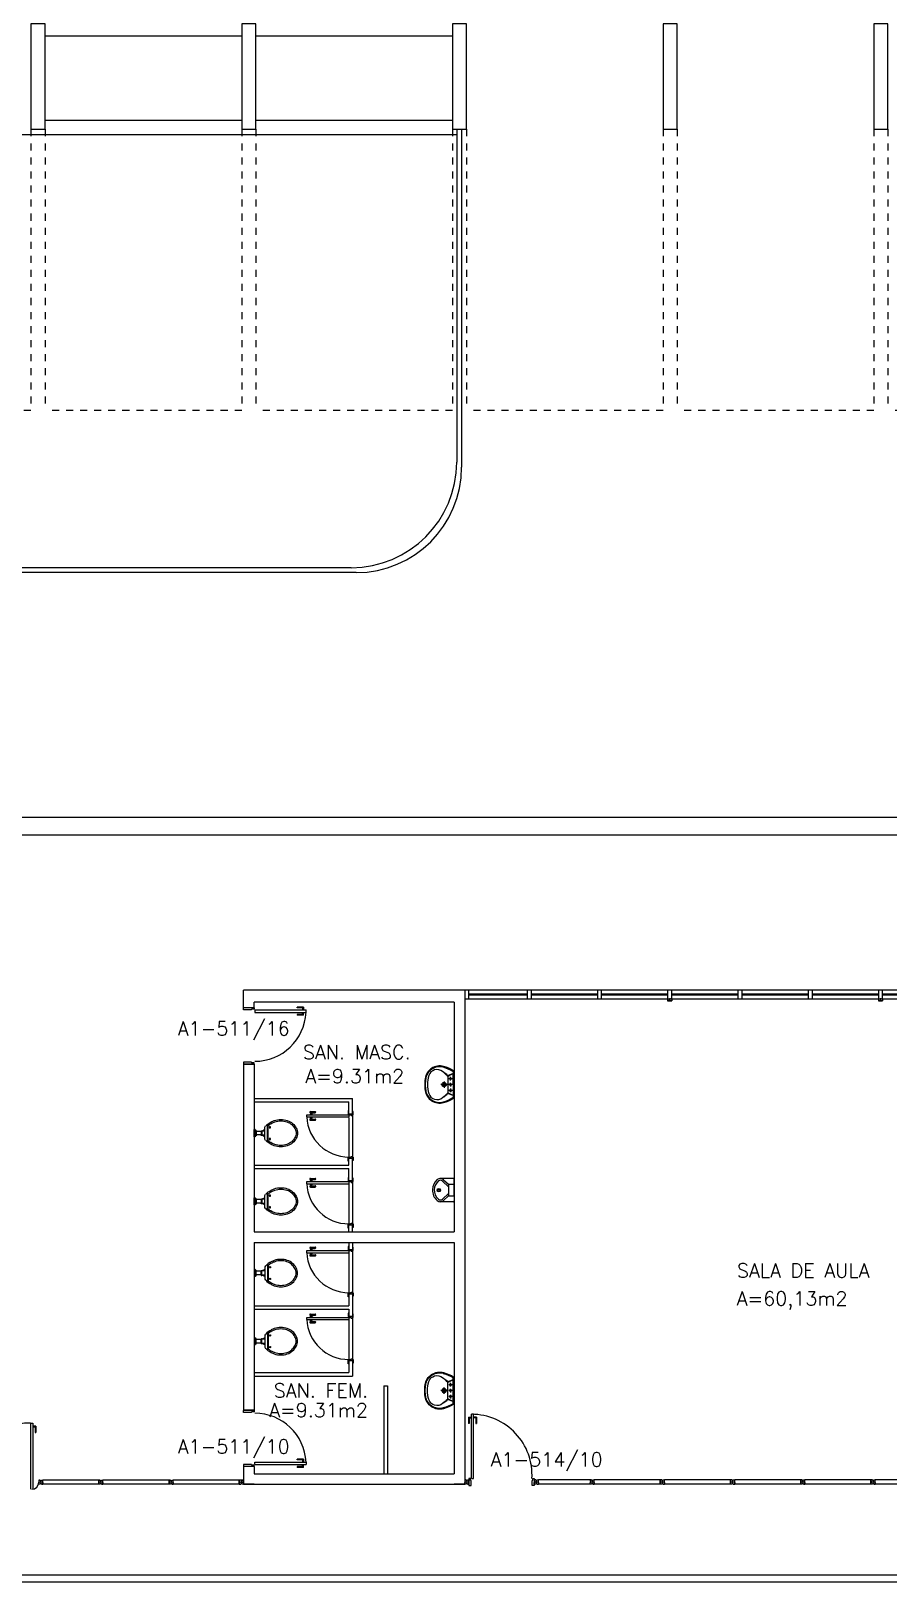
# Model space of a CAD drawing. Extents: x -16 to 243, y 482 to 579.
# Drawn here: x 39.18 to 51.38, y 503.56 to 525.62 of the extents above; entities that cross this region are included whole.
import ezdxf

# ---------------------------------------------------------------- set-up
doc = ezdxf.new("R2010")
doc.units = 0
doc.header["$LTSCALE"] = 0.02
doc.header["$MEASUREMENT"] = 0
doc.linetypes.add('HIDDEN2', pattern=[0.1875, 0.125, -0.0625])
doc.layers.get('0').update_dxf_attribs({"linetype": 'CONTINUOUS'})
for name, color, linetype in [('ALV', 2, 'CONTINUOUS'), ('APSAN', 1, 'CONTINUOUS'), ('AREA', 2, 'CONTINUOUS'), ('DIV', 2, 'CONTINUOUS'), ('ESQ', 1, 'CONTINUOUS'), ('ESTR', 3, 'CONTINUOUS'), ('MACANETA', 2, 'CONTINUOUS'), ('MARCO', 2, 'CONTINUOUS'), ('PEÇAS', 1, 'CONTINUOUS'), ('PISO', 1, 'CONTINUOUS'), ('PORTA', 2, 'CONTINUOUS'), ('PROJ', 1, 'HIDDEN2'), ('SOLEIRA', 1, 'CONTINUOUS'), ('TEXTO', 2, 'CONTINUOUS'), ('TEXTO-ENDEREÇO', 2, 'CONTINUOUS')]:
    doc.layers.add(name, color=color, linetype=linetype)
doc.styles.add('UNB-100', font='simplex.shx', dxfattribs={"height": 0.2})
doc.styles.add('UNB-100-1', font='simplex.shx', dxfattribs={"height": 0.2})

# ---------------------------------------------------------------- blocks, each defined once
blk = doc.blocks.new('PILAR-SLN')
blk.add_lwpolyline([(0.197, -42.97), (0.197, -44.47), (-0.003, -44.47), (-0.003, -42.97)], close=True)
blk = doc.blocks.new('MACANETA')
at = {"layer": 'MACANETA'}
for p, q in [((-0.077, 0.052), (-0.077, 0.12)), ((-0.059, 0.052), (-0.059, 0.12)), ((-0.059, 0.075), (-0.036, 0.075)), ((-0.059, 0.052), (-0.036, 0.052)), ((-0.036, 0.044), (-0.036, 0.084)), ((-0.036, 0.084), (-0.03, 0.084)), ((-0.036, 0.044), (-0.03, 0.044)), ((0.006, 0.084), (0, 0.084)), ((0.006, 0.044), (0, 0.044)), ((0.006, 0.044), (0.006, 0.084)), ((0.029, 0.075), (0.006, 0.075)), ((0.029, 0.052), (0.006, 0.052)), ((0.029, 0.052), (0.029, 0.12)), ((0.047, 0.052), (0.047, 0.12))]:
    blk.add_line(p, q, dxfattribs=at)
for centre, start, end in [((-0.068, 0.12), 90, 180), ((-0.068, 0.052), 180, 270), ((-0.068, 0.12), 0, 90), ((-0.068, 0.052), 270, 0), ((0.038, 0.12), 90, 180), ((0.038, 0.052), 180, 270), ((0.038, 0.12), 0, 90), ((0.038, 0.052), 270, 0)]:
    blk.add_arc(centre, 0.00874, start, end, dxfattribs=at)
blk = doc.blocks.new('DOOR60-SLN')
at = {"layer": 'PORTA'}
for p, q in [((0.015, -0.6), (0.015, 0)), ((0.015, 0), (0.045, 0)), ((0.045, -0.6), (0.045, 0)), ((0.045, -0.6), (0.015, -0.6))]:
    blk.add_line(p, q, dxfattribs=at)
at = {"layer": 'PORTA', "color": 1}
blk.add_arc((0.015, 0), 0.6, 272.866, 0, dxfattribs=at)
at = {"layer": 'PORTA'}
blk.add_blockref('MACANETA', (0.045, -0.6), dxfattribs=at)
blk = doc.blocks.new('PDVDP-SLN')
for p, q in [((0.112, 0.84), (0.112, -0.1)), ((0.147, 0.84), (0.112, 0.84)), ((0.147, 0.84), (0.147, -0.1)), ((1.853, 0.84), (1.888, 0.84)), ((1.853, 0.84), (1.853, -0.1)), ((1.888, 0.84), (1.888, -0.1)), ((0.009, 0), (-0.009, 0)), ((0, -0.012), (0, 0.01)), ((0.147, -0.1), (0.112, -0.1))]:
    blk.add_line(p, q)
for centre, radius, start, end in [((0.148, -0.002), 0.843, 0, 90), ((1.853, -0.002), 0.843, 90, 180), ((0.131, 0), 0.101, 180, 270), ((1.87, 0), 0.101, 270, 0)]:
    blk.add_arc(centre, radius, start, end)
blk = doc.blocks.new('VDC-P')
for p, q in [((-0.127, 0.192), (0.127, 0.192)), ((-0.109, 0.202), (0.109, 0.202)), ((-0.068, 0.152), (0.068, 0.152)), ((-0.05, 0.152), (-0.03, 0.11)), ((-0.05, 0.015), (-0.05, 0)), ((-0.05, 0), (0.05, 0)), ((0.045, 0.02), (-0.045, 0.02)), ((-0.04, 0.025), (-0.04, 0.02)), ((0.035, 0.03), (-0.035, 0.03)), ((-0.03, 0.152), (-0.03, 0.11)), ((0.03, 0.11), (-0.03, 0.11)), ((0.03, 0.1), (-0.03, 0.1)), ((-0.025, 0.1), (-0.025, 0.03)), ((0.025, 0.1), (0.025, 0.03)), ((0.03, 0.152), (0.03, 0.11)), ((0.05, 0.152), (0.03, 0.11)), ((0.04, 0.025), (0.04, 0.02)), ((0.05, 0.015), (0.05, 0))]:
    blk.add_line(p, q)
for points in [[(0.16, 0.244, 0.050424), (0.18, 0.288, 0.082137), (0.195, 0.381, 0.082137), (0.18, 0.474, 0.090148), (0.138, 0.549, 0.104406), (0.073, 0.601, 0.117345), (0, 0.619, 0.117345), (-0.073, 0.601, 0.104406), (-0.138, 0.549, 0.090148), (-0.18, 0.474, 0.082137), (-0.195, 0.381, 0.082137)], [(0.142, 0.254, 0.050424), (0.161, 0.295, 0.082137), (0.175, 0.381, 0.082137), (0.161, 0.468, 0.090148), (0.122, 0.536, 0.104406), (0.064, 0.583, 0.117345), (0, 0.599, 0.117345), (-0.064, 0.583, 0.104406), (-0.122, 0.536, 0.090148), (-0.161, 0.468, 0.082137), (-0.175, 0.381, 0.082137)], [(-0.195, 0.381, 0.082137), (-0.18, 0.288, 0.050424), (-0.16, 0.244, 0.104406)], [(-0.175, 0.381, 0.082137), (-0.161, 0.295, 0.050424), (-0.142, 0.254, 0.050424)]]:
    blk.add_lwpolyline(points, format="xyb")
for centre in [(-0.083, 0.226), (0.083, 0.226)]:
    blk.add_circle(centre, 0.0101)
for centre, radius, start, end in [((0.08, 0.36), 0.266, 205.6863, 226.7558), ((0.08, 0.36), 0.246, 205.6863, 219.7706), ((-0.08, 0.36), 0.266, 313.2442, 334.3137), ((-0.08, 0.36), 0.246, 320.2294, 334.3137), ((-0.068, 0.202), 0.05, 226.7558, 270), ((-0.045, 0.015), 0.005, 90, 180), ((-0.035, 0.025), 0.005, 90, 180), ((-0.03, 0.105), 0.005, 90, 270), ((0.03, 0.105), 0.005, 270, 90), ((0.035, 0.025), 0.005, 0, 90), ((0.045, 0.015), 0.005, 360, 90), ((0.068, 0.202), 0.05, 270, 313.2442)]:
    blk.add_arc(centre, radius, start, end)
blk = doc.blocks.new('DIVMT-SLN')
for p, q in [((-0.03, 0.03), (-0.03, 0.006)), ((-0.008, 0.03), (-0.03, 0.03)), ((-0.0185, 0.006), (-0.03, 0.006)), ((-0.0185, -0.006), (-0.0185, 0.006)), ((-0.008, 0.03), (-0.008, 0.02)), ((-0.008, 0.02), (0.008, 0.02)), ((-0.0051, 0), (0.0051, 0)), ((0.0051, 0), (-0.0051, 0)), ((-0.0051, 0), (0.0051, 0)), ((0, -0.0051), (0, 0.0051)), ((0, 0.0051), (0, -0.0051)), ((0.008, 0.03), (0.008, 0.02)), ((0.008, 0.03), (0.03, 0.03)), ((0.0205, 0.006), (0.03, 0.006)), ((0.0205, -0.006), (0.0205, 0.006)), ((0.0205, 0.006), (0.0205, -0.006)), ((0.0205, 0.006), (0.03, 0.006)), ((0.97, 0.03), (0.03, 0.03)), ((0.03, 0.006), (0.03, 0.03)), ((0.03, -0.03), (0.03, 0.03)), ((0.03, -0.005), (0.03, 0.005)), ((0.97, -0.03), (0.97, 0.03)), ((0.97, 0.03), (0.97, 0.009)), ((0.97, 0.009), (0.97, 0.027)), ((0.9795, 0.006), (0.97, 0.006)), ((0.97, -0.005), (0.97, 0.005)), ((0.9795, 0.006), (0.9795, -0.006)), ((1.0051, 0), (0.9949, 0)), ((1, 0.0051), (1, -0.0051)), ((-0.0185, -0.006), (-0.03, -0.006)), ((-0.03, -0.03), (-0.03, -0.006)), ((-0.008, -0.03), (-0.03, -0.03)), ((-0.008, -0.03), (-0.008, -0.02)), ((-0.008, -0.02), (0.008, -0.02)), ((0.008, -0.03), (0.008, -0.02)), ((0.008, -0.03), (0.03, -0.03)), ((0.0205, -0.006), (0.03, -0.006)), ((0.0205, -0.006), (0.03, -0.006)), ((0.03, -0.006), (0.03, -0.03)), ((0.97, -0.03), (0.03, -0.03)), ((0.9795, -0.006), (0.97, -0.006)), ((0.97, -0.009), (0.97, -0.027))]:
    blk.add_line(p, q)
blk = doc.blocks.new('PD80-SLN')
at = {"color": 1}
for p, q in [((-0.777, 0.01), (-0.777, -0.03)), ((-0.777, 0.01), (-0.687, 0.01)), ((-0.687, 0), (-0.687, 0.01)), ((-0.777, -0.105), (-0.777, -0.065)), ((-0.777, -0.105), (-0.687, -0.105)), ((-0.767, 0), (-0.767, -0.03)), ((-0.767, 0), (-0.687, 0)), ((-0.767, -0.095), (-0.767, -0.065)), ((-0.767, -0.095), (-0.687, -0.095)), ((-0.687, -0.095), (-0.687, -0.105))]:
    blk.add_line(p, q, dxfattribs=at)
at = {"color": 2}
for p, q in [((-0.075, 0), (0.075, 0)), ((-0.075, 0), (-0.075, -0.02)), ((0.075, -0.03), (0.075, 0)), ((-0.817, -0.065), (-0.817, -0.03)), ((-0.085, -0.03), (-0.817, -0.03)), ((-0.085, -0.065), (-0.817, -0.065)), ((-0.085, -0.03), (-0.085, -0.065)), ((-0.075, -0.02), (-0.04, -0.02)), ((-0.04, -0.03), (-0.04, -0.02)), ((-0.04, -0.03), (0.075, -0.03)), ((-0.075, -0.781), (-0.04, -0.781)), ((-0.075, -0.801), (-0.075, -0.781)), ((-0.075, -0.801), (0.075, -0.801)), ((-0.075, -0.802), (0.075, -0.802)), ((-0.04, -0.771), (0.075, -0.771)), ((-0.04, -0.771), (-0.04, -0.781)), ((0.075, -0.771), (0.075, -0.801))]:
    blk.add_line(p, q, dxfattribs=at)
at = {"color": 1}
blk.add_arc((-0.085, -0.03), 0.731, 182.6571, 270, dxfattribs=at)
blk = doc.blocks.new('PE80-SLN')
at = {"color": 2}
for p, q in [((0.075, 0), (-0.075, 0)), ((-0.075, -0.03), (-0.075, 0)), ((0.075, 0), (0.075, -0.02)), ((0.04, -0.03), (-0.075, -0.03)), ((0.075, -0.02), (0.04, -0.02)), ((0.04, -0.03), (0.04, -0.02)), ((0.085, -0.03), (0.817, -0.03)), ((0.085, -0.03), (0.085, -0.065)), ((0.085, -0.065), (0.817, -0.065)), ((0.817, -0.065), (0.817, -0.03)), ((0.04, -0.771), (-0.075, -0.771)), ((-0.075, -0.771), (-0.075, -0.801)), ((0.075, -0.801), (-0.075, -0.801)), ((0.075, -0.802), (-0.075, -0.802)), ((0.04, -0.771), (0.04, -0.781)), ((0.075, -0.781), (0.04, -0.781)), ((0.075, -0.801), (0.075, -0.781))]:
    blk.add_line(p, q, dxfattribs=at)
at = {"color": 1}
for p, q in [((0.777, 0.01), (0.687, 0.01)), ((0.687, 0), (0.687, 0.01)), ((0.777, 0.01), (0.777, -0.03)), ((0.767, 0), (0.687, 0)), ((0.767, -0.095), (0.687, -0.095)), ((0.687, -0.095), (0.687, -0.105)), ((0.777, -0.105), (0.687, -0.105)), ((0.767, 0), (0.767, -0.03)), ((0.767, -0.095), (0.767, -0.065)), ((0.777, -0.105), (0.777, -0.065))]:
    blk.add_line(p, q, dxfattribs=at)
blk.add_arc((0.085, -0.03), 0.731, 270, 357.3429, dxfattribs=at)
blk = doc.blocks.new('MICTR-P')
for p, q in [((0, 0.08), (0, 0.155)), ((0, 0.08), (0, -0.08)), ((0.081, 0.08), (0, 0.08)), ((0.01, 0.165), (0.205, 0.165)), ((0.168, 0.129), (0.08, 0.046)), ((0.08, -0.076), (0.08, 0.076)), ((0.151, 0.147), (0.083, 0.083)), ((0, -0.08), (0, -0.155)), ((0, -0.08), (0.081, -0.08)), ((0.01, -0.165), (0.205, -0.165)), ((0.168, -0.129), (0.08, -0.046)), ((0.151, -0.147), (0.083, -0.083))]:
    blk.add_line(p, q)
for radius in [0.025, 0.015]:
    blk.add_circle((0.22, 0), radius)
for centre, radius, start, end in [((0.01, 0.155), 0.01, 90, 180), ((0.09, 0.076), 0.01, 133.3634, 180), ((0.197, 0.098), 0.0675, 49.5319, 133.3634), ((0.197, 0.098), 0.0425, 49.5319, 133.3634), ((0.114, 0), 0.171, 357.4005, 49.5319), ((0.114, 0), 0.196, 358.2793, 49.5319), ((0.01, -0.155), 0.01, 180, 270), ((0.09, -0.076), 0.01, 180, 226.6366), ((0.197, -0.098), 0.0675, 226.6366, 310.4681), ((0.197, -0.098), 0.0425, 226.6366, 310.4681), ((0.114, 0), 0.171, 310.4681, 357.3509), ((0.114, 0), 0.196, 310.4681, 357.7012)]:
    blk.add_arc(centre, radius, start, end)
blk = doc.blocks.new('A$C70DC1065')
at = {"layer": 'APSAN', "color": 1}
for p, q in [((0.319, 0.257), (0.231, 0.257)), ((0.275, 0.301), (0.275, 0.213)), ((0.407, 0.413), (0.323, 0.383)), ((0.407, 0.413), (0.328, 0.373)), ((0.328, 0.373), (0.328, 0.141)), ((0.394, 0.341), (0.341, 0.341)), ((0.394, 0.257), (0.341, 0.257)), ((0.368, 0.315), (0.368, 0.368)), ((0.368, 0.257), (0.368, 0.284)), ((0.368, 0.257), (0.368, 0.231)), ((0.407, 0.433), (0.407, 0.102)), ((0.407, 0.257), (0.407, 0.413)), ((0.407, 0.257), (0.407, 0.082)), ((0.42, 0.44), (0.42, 0.075)), ((0.407, 0.102), (0.323, 0.132)), ((0.407, 0.102), (0.328, 0.141)), ((0.394, 0.173), (0.341, 0.173)), ((0.368, 0.2), (0.368, 0.147))]:
    blk.add_line(p, q, dxfattribs=at)
for centre, radius in [((0.275, 0.257), 0.0315), ((0.275, 0.257), 0.021), ((0.368, 0.341), 0.0137), ((0.368, 0.257), 0.0137), ((0.368, 0.173), 0.0137)]:
    blk.add_circle(centre, radius, dxfattribs=at)
for centre, radius, start, end in [((0.214, 0.312), 0.21, 74.8885, 171.8746), ((0.212, 0.31), 0.2, 75.2817, 172.1149), ((0.175, 0.348), 0.123, 49.4403, 162.413), ((-3.652, -5.024), 6.719, 53.8347, 54.4403), ((-4.114, -4.663), 6.719, 48.6723, 49.4403), ((0.134, 0.015), 0.505, 58.0101, 75.2817), ((0.134, 0.015), 0.518, 57.2141, 74.8885), ((0.395, 0.433), 0.0126, 0, 58.0101), ((0.407, 0.44), 0.0126, 0, 57.2141), ((0.595, 0.257), 0.595, 171.8746, 180), ((0.595, 0.257), 0.595, 180, 188.1254), ((0.595, 0.257), 0.587, 172.1149, 180), ((0.595, 0.257), 0.587, 180, 187.8851), ((0.462, 0.257), 0.424, 162.413, 180), ((0.462, 0.257), 0.424, 180, 197.587), ((0.305, 0.389), 0.0137, 351.7289, 53.8347), ((0.315, 0.373), 0.0126, 0, 48.6723), ((0.214, 0.203), 0.21, 188.1254, 285.1115), ((0.212, 0.204), 0.2, 187.8851, 284.7183), ((0.175, 0.166), 0.123, 197.587, 310.5597), ((-4.114, 5.177), 6.719, 310.5597, 311.3277), ((-3.652, 5.539), 6.719, 305.5597, 306.1653), ((0.134, 0.5), 0.505, 284.7183, 301.9899), ((0.134, 0.5), 0.518, 285.1115, 302.7859), ((0.305, 0.125), 0.0137, 306.1653, 8.2711), ((0.315, 0.141), 0.0126, 311.3277, 0), ((0.395, 0.082), 0.0126, 301.9899, 0), ((0.407, 0.075), 0.0126, 302.7859, 0)]:
    blk.add_arc(centre, radius, start, end, dxfattribs=at)
blk = doc.blocks.new('A$C57A92420')
at = {"layer": 'PEÇAS', "rotation": 270}
blk.add_blockref('A$C70DC1065', (0, 0.42), dxfattribs=at)
blk = doc.blocks.new('A$C45A07D1F')
at = {"layer": 'PEÇAS', "rotation": 90}
blk.add_blockref('A$C57A92420', (0.42, 0), dxfattribs=at)
blk = doc.blocks.new('A$C102A09C0')
at = {"layer": 'PISO', "xscale": -1}
blk.add_blockref('A$C45A07D1F', (0.42, 0), dxfattribs=at)
blk = doc.blocks.new('ESQCIR2-SLN')
at = {"color": 2}
for p, q in [((0.06, 0.119), (0, 0.119)), ((0, 0.119), (0, 0)), ((0.06, -0.001), (0.06, 0.119)), ((0.06, 0.053), (1, 0.053)), ((1, 0.065), (0.061, 0.065)), ((1, 0.119), (1, 0)), ((1.06, 0.119), (1, 0.119)), ((1.06, -0.001), (1.06, 0.119)), ((1.06, 0.053), (2, 0.053)), ((2, 0.065), (1.061, 0.065)), ((2, 0.119), (2, 0)), ((2.06, 0.119), (2, 0.119)), ((2.06, -0.001), (2.06, 0.119)), ((2.06, 0.053), (3, 0.053)), ((3, 0.065), (2.061, 0.065)), ((3, 0.119), (3, 0)), ((3.06, 0.119), (3, 0.119)), ((3.06, -0.001), (3.06, 0.119)), ((3.06, 0.053), (4, 0.053)), ((4, 0.065), (3.061, 0.065)), ((4, 0.119), (4, 0)), ((4.06, 0.119), (4, 0.119)), ((4.06, -0.001), (4.06, 0.119)), ((4.06, 0.053), (5, 0.053)), ((5, 0.065), (4.061, 0.065)), ((5, 0.119), (5, 0)), ((5.06, 0.119), (5, 0.119)), ((5.06, -0.001), (5.06, 0.119)), ((5.06, 0.053), (6, 0.053)), ((6, 0.065), (5.061, 0.065)), ((0, -0.001), (0.06, -0.001)), ((1, -0.001), (1.06, -0.001)), ((2, -0.001), (2.06, -0.001)), ((3, -0.001), (3.06, -0.001)), ((4, -0.001), (4.06, -0.001)), ((5, -0.001), (5.06, -0.001))]:
    blk.add_line(p, q, dxfattribs=at)
at = {"color": 1}
for p, q in [((1, 0.119), (0.061, 0.119)), ((2, 0.119), (1.061, 0.119)), ((3, 0.119), (2.061, 0.119)), ((4, 0.119), (3.061, 0.119)), ((5, 0.119), (4.061, 0.119)), ((6, 0.119), (5.061, 0.119)), ((0.06, -0.001), (1, -0.001)), ((1.06, -0.001), (2, -0.001)), ((2.06, -0.001), (3, -0.001)), ((3.06, -0.001), (4, -0.001)), ((4.06, -0.001), (5, -0.001)), ((5.06, -0.001), (6, -0.001))]:
    blk.add_line(p, q, dxfattribs=at)
blk = doc.blocks.new('MTINI-SLN')
for p, q in [((-0.03, 0.008), (-0.03, 0.03)), ((0.03, 0.03), (-0.03, 0.03)), ((-0.03, 0.008), (-0.02, 0.008)), ((-0.009, 0.03), (-0.027, 0.03)), ((-0.02, 0.008), (-0.02, 0)), ((-0.001, 0), (-0.02, 0)), ((-0.006, 0.02), (-0.006, 0.03)), ((-0.006, 0.023), (-0.006, 0.027)), ((-0.006, 0.02), (0.006, 0.02)), ((0.005, 0.03), (-0.005, 0.03)), ((0.005, 0), (-0.005, 0)), ((0.004, 0.02), (-0.004, 0.02)), ((0.02, 0), (-0.001, 0)), ((0, -0.005), (0, 0.005)), ((0.006, 0.02), (0.006, 0.03)), ((0.006, 0.023), (0.006, 0.027)), ((0.009, 0.03), (0.027, 0.03)), ((0.03, 0.008), (0.02, 0.008)), ((0.02, 0), (0.02, 0.008)), ((0.03, 0.008), (0.03, 0.03))]:
    blk.add_line(p, q)
blk = doc.blocks.new('PDV2E-SLN')
at = {"layer": 'DIV', "color": 1}
for p, q in [((0.023, 0.925), (0.063, 0.925)), ((0.023, 0.925), (0.023, 0.835)), ((0.033, 0.915), (0.063, 0.915)), ((0.033, 0.915), (0.033, 0.835)), ((0.138, 0.925), (0.097, 0.925)), ((0.128, 0.915), (0.097, 0.915)), ((0.128, 0.915), (0.128, 0.835)), ((0.138, 0.925), (0.138, 0.835)), ((0.033, 0.835), (0.023, 0.835)), ((0.128, 0.835), (0.137, 0.835))]:
    blk.add_line(p, q, dxfattribs=at)
at = {"layer": 'DIV'}
for p, q in [((0.065, 0.05), (0.065, 0.965)), ((0.095, 0.965), (0.065, 0.965)), ((0.095, 0.05), (0.095, 0.965)), ((0.049, 0.05), (0.029, 0.05)), ((0.029, 0.05), (0.029, 0.035)), ((0.029, 0.035), (0.029, -0.035)), ((0.049, 0.02), (0.049, 0.05)), ((0.049, 0.02), (0.059, 0.02)), ((0.059, -0.05), (0.059, 0.02)), ((0.065, 0.05), (0.095, 0.05)), ((0.928, -0.05), (0.928, 0.02)), ((0.938, 0.02), (0.928, 0.02)), ((0.938, 0.05), (0.958, 0.05)), ((0.938, 0.02), (0.938, 0.05)), ((0.958, 0.05), (0.958, 0.035)), ((0.958, 0.035), (0.958, -0.035)), ((0.029, -0.035), (0.029, -0.05)), ((0.029, -0.05), (0.059, -0.05)), ((0.958, -0.05), (0.928, -0.05)), ((0.958, -0.035), (0.958, -0.05))]:
    blk.add_line(p, q, dxfattribs=at)
at = {"layer": 'DIV', "color": 1}
blk.add_arc((0.063, 0.1), 0.864, 356.655, 89.8436, dxfattribs=at)

msp = doc.modelspace()

# ---------------------------------------------------------------- linework, layer by layer
at = {"layer": 'ALV'}
for p, q in [((6.209, 514.441), (222.384, 514.441)), ((6.209, 514.191), (222.184, 514.191)), ((45.359, 511.98), (42.209, 511.98)), ((42.209, 511.73), (42.209, 511.98)), ((45.359, 511.98), (45.359, 504.953)), ((45.209, 511.808), (42.359, 511.808)), ((42.359, 511.71), (42.359, 511.808)), ((45.209, 511.808), (45.209, 508.542)), ((42.209, 510.928), (42.209, 506.005)), ((42.209, 510.928), (42.359, 510.928)), ((42.359, 510.928), (42.359, 508.542)), ((42.359, 508.542), (45.209, 508.542)), ((42.359, 508.392), (45.209, 508.392)), ((42.359, 508.392), (42.359, 506.005)), ((45.209, 508.392), (45.209, 505.103)), ((42.359, 506.005), (42.209, 506.005)), ((42.209, 505.203), (42.209, 504.953)), ((42.359, 505.203), (42.209, 505.203)), ((42.359, 505.203), (42.359, 505.103)), ((42.359, 505.103), (45.209, 505.103)), ((42.209, 504.953), (45.359, 504.953)), ((42.359, 504.953), (42.209, 504.953)), ((45.359, 504.953), (45.209, 504.953)), ((36.343, 503.663), (99.228, 503.663)), ((36.343, 503.563), (99.228, 503.563))]:
    msp.add_line(p, q, dxfattribs=at)
at = {"layer": 'DIV'}
for p, q in [((42.359, 510.442), (43.759, 510.442)), ((42.359, 510.392), (43.709, 510.392)), ((43.709, 510.222), (43.709, 510.392)), ((43.759, 510.222), (43.759, 510.442)), ((43.709, 510.222), (43.759, 510.222)), ((42.359, 509.492), (43.709, 509.492)), ((42.359, 509.442), (43.709, 509.442)), ((43.709, 509.492), (43.709, 509.592)), ((43.709, 509.592), (43.759, 509.592)), ((43.709, 509.272), (43.709, 509.442)), ((43.759, 509.272), (43.759, 509.592)), ((43.709, 509.272), (43.759, 509.272)), ((43.709, 508.542), (43.709, 508.642)), ((43.709, 508.642), (43.759, 508.642)), ((43.759, 508.542), (43.759, 508.642)), ((43.709, 508.392), (43.709, 508.292)), ((43.759, 508.392), (43.759, 508.292)), ((43.709, 508.292), (43.759, 508.292)), ((43.709, 507.662), (43.709, 507.492)), ((43.709, 507.662), (43.759, 507.662)), ((43.759, 507.662), (43.759, 507.342)), ((42.359, 507.492), (43.709, 507.492)), ((42.359, 507.442), (43.709, 507.442)), ((43.709, 507.442), (43.709, 507.342)), ((43.709, 507.342), (43.759, 507.342)), ((43.709, 506.712), (43.709, 506.542)), ((43.709, 506.712), (43.759, 506.712)), ((43.759, 506.712), (43.759, 506.492)), ((42.359, 506.542), (43.709, 506.542)), ((42.359, 506.492), (43.759, 506.492)), ((44.209, 506.353), (44.209, 505.103)), ((44.209, 506.353), (44.259, 506.353)), ((44.259, 506.353), (44.259, 505.103)), ((39.252, 505.777), (39.212, 505.777)), ((39.242, 505.767), (39.212, 505.767)), ((39.242, 505.767), (39.242, 505.687)), ((39.242, 505.687), (39.252, 505.687)), ((39.252, 505.777), (39.252, 505.687)), ((39.316, 505.013), (39.294, 505.013)), ((39.294, 505.013), (39.294, 504.989)), ((39.316, 505.013), (39.316, 505.003)), ((39.316, 505.003), (39.332, 505.003)), ((39.332, 505.013), (39.354, 505.013)), ((39.332, 505.013), (39.332, 505.003)), ((39.354, 504.953), (39.354, 505.013)), ((39.354, 504.989), (39.354, 505.013)), ((40.149, 505.013), (39.354, 505.013)), ((40.149, 505.013), (40.149, 504.992)), ((40.149, 504.953), (40.149, 505.013)), ((40.149, 504.992), (40.149, 505.01)), ((42.173, 505.013), (42.149, 505.013)), ((42.149, 504.991), (42.149, 505.013)), ((42.209, 505.013), (42.149, 505.013)), ((42.173, 505.004), (42.173, 505.013)), ((42.173, 505.004), (42.173, 505.013)), ((42.185, 505.004), (42.173, 505.004)), ((42.173, 505.004), (42.185, 505.004)), ((42.184, 505.013), (42.174, 505.013)), ((42.185, 505.013), (42.209, 505.013)), ((42.185, 505.004), (42.185, 505.013)), ((42.185, 505.004), (42.185, 505.013)), ((42.209, 504.991), (42.209, 505.013)), ((45.359, 505.014), (45.359, 504.99)), ((45.381, 505.014), (45.359, 505.014)), ((45.381, 505.014), (45.381, 505.004)), ((45.381, 505.004), (45.397, 505.004)), ((45.397, 505.014), (45.397, 505.004)), ((45.397, 505.014), (45.419, 505.014)), ((45.419, 504.99), (45.419, 505.014)), ((45.419, 504.954), (45.419, 505.014)), ((46.348, 505.014), (46.348, 504.99)), ((46.37, 505.014), (46.348, 505.014)), ((46.37, 505.014), (46.37, 505.004)), ((46.37, 505.004), (46.386, 505.004)), ((46.386, 505.014), (46.386, 505.004)), ((46.386, 505.014), (46.408, 505.014)), ((47.142, 505.014), (46.408, 505.014)), ((46.408, 504.99), (46.408, 505.014)), ((46.408, 504.954), (46.408, 505.014)), ((39.306, 504.989), (39.294, 504.989)), ((39.294, 504.953), (39.294, 504.977)), ((39.306, 504.977), (39.294, 504.977)), ((39.316, 504.953), (39.294, 504.953)), ((39.306, 504.977), (39.306, 504.989)), ((39.316, 504.963), (39.332, 504.963)), ((39.316, 504.953), (39.316, 504.963)), ((39.319, 504.983), (39.33, 504.983)), ((39.33, 504.983), (39.319, 504.983)), ((39.319, 504.983), (39.33, 504.983)), ((39.324, 504.989), (39.324, 504.978)), ((39.324, 504.978), (39.324, 504.989)), ((39.332, 504.953), (39.332, 504.963)), ((39.332, 504.953), (39.354, 504.953)), ((39.345, 504.989), (39.354, 504.989)), ((39.345, 504.989), (39.345, 504.977)), ((39.345, 504.977), (39.345, 504.989)), ((39.345, 504.989), (39.354, 504.989)), ((39.345, 504.977), (39.354, 504.977)), ((39.345, 504.977), (39.354, 504.977)), ((39.354, 504.978), (39.354, 504.988)), ((39.354, 504.977), (39.354, 504.953)), ((40.149, 504.953), (39.354, 504.953)), ((40.159, 504.989), (40.149, 504.989)), ((40.149, 504.978), (40.149, 504.988)), ((40.159, 504.977), (40.149, 504.977)), ((40.149, 504.974), (40.149, 504.956)), ((40.159, 504.989), (40.159, 504.977)), ((40.184, 504.983), (40.174, 504.983)), ((40.179, 504.989), (40.179, 504.978)), ((42.149, 504.991), (42.159, 504.991)), ((42.149, 504.975), (42.159, 504.975)), ((42.149, 504.975), (42.149, 504.953)), ((42.149, 504.953), (42.173, 504.953)), ((42.159, 504.975), (42.159, 504.991)), ((42.173, 504.965), (42.173, 504.953)), ((42.185, 504.965), (42.173, 504.965)), ((42.184, 504.983), (42.174, 504.983)), ((42.174, 504.983), (42.184, 504.983)), ((42.179, 504.978), (42.179, 504.989)), ((42.179, 504.989), (42.179, 504.978)), ((42.179, 504.978), (42.179, 504.989)), ((42.185, 504.965), (42.185, 504.953)), ((42.209, 504.953), (42.185, 504.953)), ((42.209, 504.991), (42.199, 504.991)), ((42.199, 504.975), (42.199, 504.991)), ((42.209, 504.975), (42.199, 504.975)), ((42.209, 504.975), (42.209, 504.953)), ((45.371, 504.99), (45.359, 504.99)), ((45.371, 504.978), (45.359, 504.978)), ((45.359, 504.954), (45.359, 504.978)), ((45.381, 504.954), (45.359, 504.954)), ((45.371, 504.978), (45.371, 504.99)), ((45.381, 504.954), (45.381, 504.964)), ((45.381, 504.964), (45.397, 504.964)), ((45.384, 504.984), (45.394, 504.984)), ((45.394, 504.984), (45.384, 504.984)), ((45.384, 504.984), (45.394, 504.984)), ((45.389, 504.978), (45.389, 504.989)), ((45.389, 504.989), (45.389, 504.978)), ((45.397, 504.954), (45.397, 504.964)), ((45.397, 504.954), (45.419, 504.954)), ((45.41, 504.99), (45.419, 504.99)), ((45.41, 504.978), (45.41, 504.99)), ((45.41, 504.99), (45.41, 504.978)), ((45.41, 504.99), (45.419, 504.99)), ((45.41, 504.978), (45.419, 504.978)), ((45.41, 504.978), (45.419, 504.978)), ((45.419, 504.978), (45.419, 504.954)), ((46.359, 504.99), (46.348, 504.99)), ((46.359, 504.978), (46.348, 504.978)), ((46.348, 504.954), (46.348, 504.978)), ((46.37, 504.954), (46.348, 504.954)), ((46.359, 504.978), (46.359, 504.99)), ((46.37, 504.954), (46.37, 504.964)), ((46.37, 504.964), (46.386, 504.964)), ((46.373, 504.984), (46.383, 504.984)), ((46.383, 504.984), (46.373, 504.984)), ((46.373, 504.984), (46.383, 504.984)), ((46.378, 504.978), (46.378, 504.989)), ((46.378, 504.989), (46.378, 504.978)), ((46.386, 504.954), (46.386, 504.964)), ((46.386, 504.954), (46.408, 504.954)), ((46.398, 504.99), (46.408, 504.99)), ((46.398, 504.978), (46.398, 504.99)), ((46.398, 504.99), (46.398, 504.978)), ((46.398, 504.99), (46.408, 504.99)), ((46.398, 504.978), (46.408, 504.978)), ((46.398, 504.978), (46.408, 504.978)), ((46.408, 504.979), (46.408, 504.989)), ((46.408, 504.978), (46.408, 504.954)), ((47.142, 504.954), (46.408, 504.954))]:
    msp.add_line(p, q, dxfattribs=at)
at = {"layer": 'ESQ'}
for p, q in [((45.359, 511.98), (45.359, 511.861)), ((45.419, 511.98), (45.359, 511.98)), ((46.247, 511.98), (45.359, 511.98)), ((45.359, 511.86), (45.419, 511.86)), ((45.419, 511.86), (45.419, 511.98)), ((46.247, 511.926), (45.419, 511.926)), ((45.419, 511.914), (46.247, 511.914)), ((45.419, 511.86), (46.247, 511.86)), ((46.307, 511.98), (46.247, 511.98)), ((46.247, 511.98), (46.247, 511.861)), ((46.247, 511.86), (46.307, 511.86)), ((46.307, 511.86), (46.307, 511.98)), ((46.307, 511.914), (47.247, 511.914)), ((46.307, 511.86), (47.247, 511.86)), ((47.247, 511.98), (46.308, 511.98)), ((47.247, 511.926), (46.308, 511.926)), ((47.307, 511.98), (47.247, 511.98)), ((47.247, 511.98), (47.247, 511.861)), ((47.247, 511.86), (47.307, 511.86)), ((47.307, 511.86), (47.307, 511.98)), ((47.307, 511.914), (48.247, 511.914)), ((47.307, 511.86), (48.247, 511.86)), ((48.247, 511.98), (47.308, 511.98)), ((48.247, 511.926), (47.308, 511.926)), ((48.272, 511.861), (48.282, 511.861)), ((48.277, 511.866), (48.277, 511.855)), ((48.247, 511.831), (48.268, 511.831)), ((48.307, 511.831), (48.247, 511.831)), ((48.268, 511.831), (48.25, 511.831)), ((48.271, 511.84), (48.271, 511.831)), ((48.271, 511.84), (48.283, 511.84)), ((48.282, 511.831), (48.272, 511.831)), ((48.283, 511.84), (48.283, 511.831)), ((48.286, 511.831), (48.304, 511.831)), ((51.247, 511.831), (51.268, 511.831)), ((51.307, 511.831), (51.247, 511.831)), ((51.268, 511.831), (51.25, 511.831)), ((51.271, 511.84), (51.271, 511.831)), ((51.271, 511.84), (51.283, 511.84)), ((51.282, 511.831), (51.272, 511.831)), ((51.283, 511.84), (51.283, 511.831)), ((51.286, 511.831), (51.304, 511.831))]:
    msp.add_line(p, q, dxfattribs=at)
at = {"layer": 'MARCO'}
for p, q in [((43.709, 510.267), (43.699, 510.267)), ((43.699, 510.267), (43.699, 510.217)), ((43.699, 510.217), (43.709, 510.217)), ((43.709, 510.222), (43.709, 510.217)), ((43.709, 510.217), (43.709, 510.207)), ((43.709, 510.207), (43.744, 510.207)), ((43.744, 510.207), (43.744, 510.197)), ((43.744, 510.197), (43.759, 510.197)), ((43.769, 510.257), (43.759, 510.257)), ((43.759, 510.222), (43.759, 510.207)), ((43.759, 510.197), (43.759, 510.207)), ((43.759, 510.207), (43.769, 510.207)), ((43.769, 510.207), (43.769, 510.257)), ((43.699, 509.547), (43.699, 509.597)), ((43.699, 509.597), (43.709, 509.597)), ((43.709, 509.547), (43.699, 509.547)), ((43.709, 509.597), (43.709, 509.607)), ((43.709, 509.607), (43.744, 509.607)), ((43.709, 509.592), (43.709, 509.597)), ((43.744, 509.607), (43.744, 509.617)), ((43.744, 509.617), (43.759, 509.617)), ((43.759, 509.617), (43.759, 509.607)), ((43.759, 509.607), (43.769, 509.607)), ((43.759, 509.592), (43.759, 509.607)), ((43.769, 509.557), (43.759, 509.557)), ((43.769, 509.607), (43.769, 509.557)), ((43.709, 509.317), (43.699, 509.317)), ((43.699, 509.317), (43.699, 509.267)), ((43.699, 509.267), (43.709, 509.267)), ((43.709, 509.272), (43.709, 509.267)), ((43.709, 509.267), (43.709, 509.257)), ((43.709, 509.257), (43.744, 509.257)), ((43.744, 509.257), (43.744, 509.247)), ((43.744, 509.247), (43.759, 509.247)), ((43.769, 509.307), (43.759, 509.307)), ((43.759, 509.272), (43.759, 509.257)), ((43.759, 509.247), (43.759, 509.257)), ((43.759, 509.257), (43.769, 509.257)), ((43.769, 509.257), (43.769, 509.307)), ((43.699, 508.597), (43.699, 508.647)), ((43.699, 508.647), (43.709, 508.647)), ((43.709, 508.597), (43.699, 508.597)), ((43.709, 508.647), (43.709, 508.657)), ((43.709, 508.657), (43.744, 508.657)), ((43.709, 508.642), (43.709, 508.647)), ((43.744, 508.657), (43.744, 508.667)), ((43.744, 508.667), (43.759, 508.667)), ((43.759, 508.667), (43.759, 508.657)), ((43.759, 508.657), (43.769, 508.657)), ((43.759, 508.642), (43.759, 508.657)), ((43.769, 508.607), (43.759, 508.607)), ((43.769, 508.657), (43.769, 508.607)), ((43.699, 508.337), (43.699, 508.287)), ((43.709, 508.337), (43.699, 508.337)), ((43.769, 508.327), (43.759, 508.327)), ((43.769, 508.277), (43.769, 508.327)), ((43.699, 508.287), (43.709, 508.287)), ((43.709, 508.292), (43.709, 508.287)), ((43.709, 508.287), (43.709, 508.277)), ((43.709, 508.277), (43.744, 508.277)), ((43.744, 508.277), (43.744, 508.267)), ((43.744, 508.267), (43.759, 508.267)), ((43.759, 508.292), (43.759, 508.277)), ((43.759, 508.277), (43.769, 508.277)), ((43.759, 508.267), (43.759, 508.277)), ((43.699, 507.667), (43.709, 507.667)), ((43.699, 507.617), (43.699, 507.667)), ((43.709, 507.677), (43.744, 507.677)), ((43.709, 507.667), (43.709, 507.677)), ((43.709, 507.662), (43.709, 507.667)), ((43.744, 507.687), (43.759, 507.687)), ((43.744, 507.677), (43.744, 507.687)), ((43.759, 507.687), (43.759, 507.677)), ((43.759, 507.662), (43.759, 507.677)), ((43.759, 507.677), (43.769, 507.677)), ((43.769, 507.677), (43.769, 507.627)), ((43.709, 507.617), (43.699, 507.617)), ((43.769, 507.627), (43.759, 507.627)), ((43.699, 507.387), (43.699, 507.337)), ((43.709, 507.387), (43.699, 507.387)), ((43.699, 507.337), (43.709, 507.337)), ((43.709, 507.342), (43.709, 507.337)), ((43.709, 507.337), (43.709, 507.327)), ((43.709, 507.327), (43.744, 507.327)), ((43.744, 507.327), (43.744, 507.317)), ((43.744, 507.317), (43.759, 507.317)), ((43.769, 507.377), (43.759, 507.377)), ((43.759, 507.342), (43.759, 507.327)), ((43.759, 507.327), (43.769, 507.327)), ((43.759, 507.317), (43.759, 507.327)), ((43.769, 507.327), (43.769, 507.377)), ((43.699, 506.717), (43.709, 506.717)), ((43.699, 506.667), (43.699, 506.717)), ((43.709, 506.667), (43.699, 506.667)), ((43.709, 506.727), (43.744, 506.727)), ((43.709, 506.717), (43.709, 506.727)), ((43.709, 506.712), (43.709, 506.717)), ((43.744, 506.737), (43.759, 506.737)), ((43.744, 506.727), (43.744, 506.737)), ((43.759, 506.737), (43.759, 506.727)), ((43.759, 506.712), (43.759, 506.727)), ((43.759, 506.727), (43.769, 506.727)), ((43.769, 506.677), (43.759, 506.677)), ((43.769, 506.727), (43.769, 506.677))]:
    msp.add_line(p, q, dxfattribs=at)
at = {"layer": 'PISO'}
for p, q in [((42.184, 525.55), (39.384, 525.55)), ((45.184, 525.55), (42.384, 525.55)), ((42.184, 524.35), (39.384, 524.35)), ((45.184, 524.35), (42.384, 524.35)), ((45.244, 524.235), (45.244, 519.491)), ((45.314, 524.235), (45.314, 519.421)), ((42.184, 524.15), (27.384, 524.15)), ((45.244, 524.15), (42.184, 524.15)), ((43.814, 517.921), (28.744, 517.921)), ((43.744, 517.991), (28.814, 517.991))]:
    msp.add_line(p, q, dxfattribs=at)
for centre in [(43.744, 519.491), (43.814, 519.421)]:
    msp.add_arc(centre, 1.5, 270, 0, dxfattribs=at)
at = {"layer": 'PROJ'}
for p, q in [((39.184, 524.227), (39.184, 520.227)), ((39.384, 524.227), (39.384, 520.227)), ((42.184, 524.227), (42.184, 520.227)), ((42.384, 524.227), (42.384, 520.227)), ((45.184, 524.227), (45.184, 520.227)), ((45.384, 524.227), (45.384, 520.227)), ((48.184, 524.227), (48.184, 520.227)), ((48.384, 524.227), (48.384, 520.227)), ((51.184, 524.227), (51.184, 520.227)), ((51.384, 524.227), (51.384, 520.227)), ((39.184, 520.227), (36.384, 520.227)), ((42.184, 520.227), (39.384, 520.227)), ((45.184, 520.227), (42.384, 520.227)), ((48.184, 520.227), (45.384, 520.227)), ((51.184, 520.227), (48.384, 520.227)), ((54.184, 520.227), (51.384, 520.227))]:
    msp.add_line(p, q, dxfattribs=at)
at = {"layer": 'SOLEIRA'}
for p, q in [((43.709, 510.172), (43.709, 509.597)), ((43.759, 510.197), (43.759, 509.617)), ((43.709, 509.222), (43.709, 508.647)), ((43.759, 509.247), (43.759, 508.667)), ((43.709, 508.242), (43.709, 507.667)), ((43.759, 508.267), (43.759, 507.687)), ((43.709, 507.292), (43.709, 506.717)), ((43.759, 507.317), (43.759, 506.737))]:
    msp.add_line(p, q, dxfattribs=at)

# ---------------------------------------------------------------- block references
at = {"layer": 'DIV'}
for name, p in [('PDV2E-SLN', (45.39, 504.984)), ('PDVDP-SLN', (37.324, 504.983)), ('DIVMT-SLN', (40.179, 504.983)), ('DIVMT-SLN', (41.179, 504.983)), ('DIVMT-SLN', (47.172, 504.984)), ('DIVMT-SLN', (48.172, 504.984)), ('DIVMT-SLN', (49.172, 504.984)), ('DIVMT-SLN', (50.172, 504.984)), ('DIVMT-SLN', (51.172, 504.984))]:
    msp.add_blockref(name, p, dxfattribs=at)
at = {"layer": 'ESQ'}
msp.add_blockref('ESQCIR2-SLN', (48.247, 511.861), dxfattribs=at)
at = {"layer": 'ESQ', "rotation": 180}
for p in [(48.277, 511.86), (51.277, 511.86)]:
    msp.add_blockref('MTINI-SLN', p, dxfattribs=at)
at = {"layer": 'ESTR', "xscale": -1}
for p in [(39.381, 568.697), (42.381, 568.697), (45.381, 568.697), (48.381, 568.697), (51.381, 568.697)]:
    msp.add_blockref('PILAR-SLN', p, dxfattribs=at)
at = {"layer": 'PEÇAS', "xscale": -1}
msp.add_blockref('A$C102A09C0', (45.209, 510.381), dxfattribs=at)
at = {"layer": 'PEÇAS', "xscale": -1, "rotation": 270}
for p in [(42.359, 509.947), (42.359, 508.976)]:
    msp.add_blockref('VDC-P', p, dxfattribs=at)
at = {"layer": 'PEÇAS'}
for name, p, rotation in [('MICTR-P', (45.209, 509.137), 180), ('VDC-P', (42.359, 507.957), 270), ('VDC-P', (42.359, 506.987), 270), ('A$C102A09C0', (45.209, 506.542), 180)]:
    msp.add_blockref(name, p, dxfattribs=dict(at, rotation=rotation))
at = {"layer": 'PORTA'}
msp.add_blockref('PE80-SLN', (42.284, 511.73), dxfattribs=at)
for name, p, rotation in [('DOOR60-SLN', (43.709, 510.222), 270.0000000077172), ('DOOR60-SLN', (43.709, 509.272), 270.0000000077162), ('DOOR60-SLN', (43.709, 508.292), 270.0000000077162), ('DOOR60-SLN', (43.709, 507.342), 270.0000000077172), ('PD80-SLN', (42.284, 505.203), 180)]:
    msp.add_blockref(name, p, dxfattribs=dict(at, rotation=rotation))

# ---------------------------------------------------------------- texts
at = {"layer": 'AREA', "style": 'UNB-100'}
for s, p in [('A=9.31m2', (43.09, 510.656)), ('A=60,13m2', (49.23, 507.495)), ('A=9.31m2', (42.575, 505.906))]:
    msp.add_text(s, height=0.2, dxfattribs=at).set_placement(p)
at = {"layer": 'TEXTO', "linetype": 'Continuous', "style": 'UNB-100'}
for s, p in [('SAN. MASC.', (43.055, 510.998)), ('SALA DE AULA', (49.234, 507.895)), ('SAN. FEM.', (42.639, 506.186))]:
    msp.add_text(s, height=0.2, dxfattribs=at).set_placement(p)
at = {"layer": 'TEXTO-ENDEREÇO', "style": 'UNB-100-1'}
for s, p in [('A1-511/16', (41.273, 511.335)), ('A1-511/10', (41.273, 505.391)), ('A1-514/10', (45.728, 505.205))]:
    msp.add_text(s, height=0.2, dxfattribs=at).set_placement(p)

doc.saveas('drawing.dxf')
